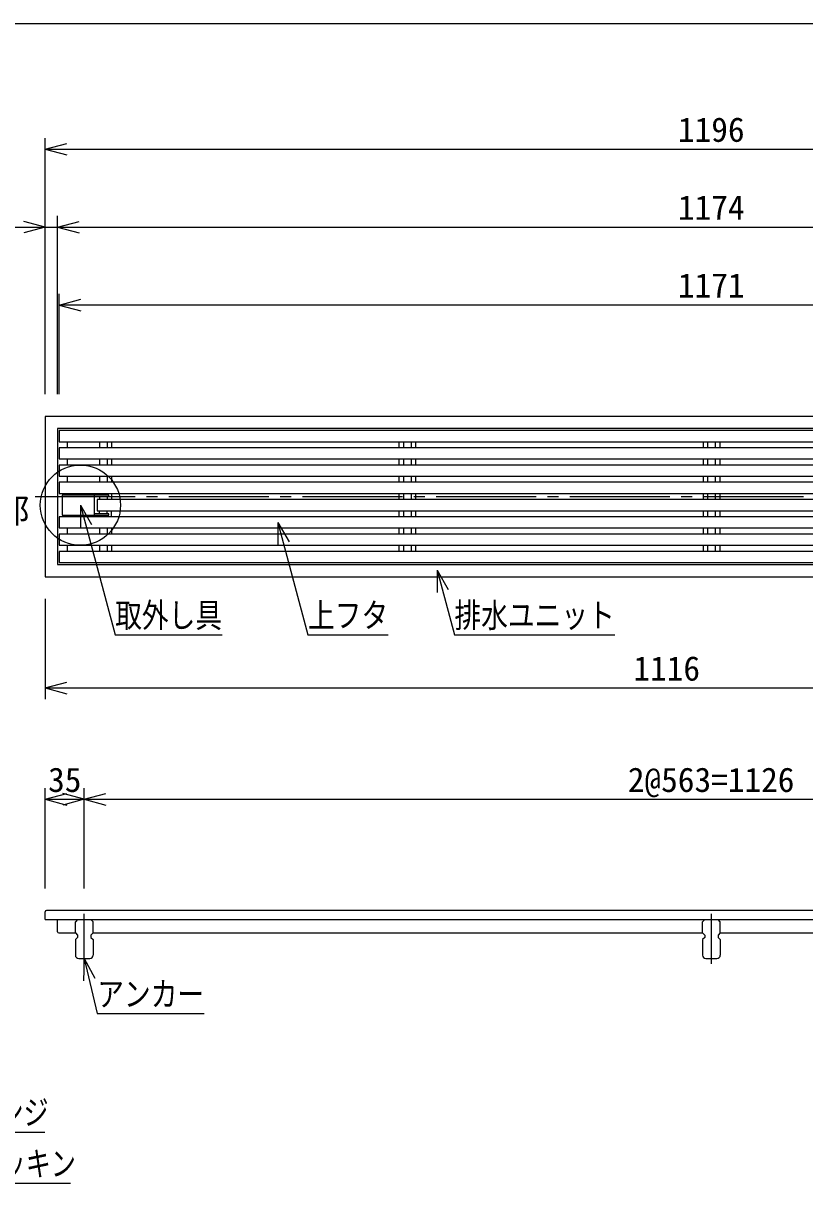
# Model space of a CAD drawing. Units: millimetres, scale not verified. Extents: x -1365 to 1365, y -930 to 870.
# Drawn here: x -678 to 23, y -181 to 870 of the extents above; entities that cross this region are included whole.
import ezdxf
from ezdxf.enums import TextEntityAlignment as Align

# ---------------------------------------------------------------- set-up
doc = ezdxf.new("R2010")
doc.units = ezdxf.units.MM
doc.header["$LTSCALE"] = 10
doc.linetypes.add('CHAIN1', pattern=[8, 5, -1, 1, -1])
doc.linetypes.add('CHAIN2', pattern=[12, 9, -1, 1, -1])
for name, color, linetype in [('0-0_計極細', 2, 'Continuous'), ('0-1_計細線', 3, 'Continuous'), ('0-5_寸法線', 7, 'Continuous'), ('0-8_枠中線', 5, 'Continuous'), ('0-D_寸法1', 7, 'Continuous')]:
    doc.layers.add(name, color=color, linetype=linetype)
doc.styles.add('ＭＳ ゴシック', font='')
doc.styles.get('ＭＳ ゴシック').set_extended_font_data('MS Gothic')

msp = doc.modelspace()

# ---------------------------------------------------------------- linework, layer by layer
at = {"layer": '0-0_計極細'}
for p, q in [((-638.89, 494.27), (-638.89, 488.77)), ((-609.84, 494.27), (-609.84, 488.77)), ((-602.94, 494.27), (-602.94, 488.77)), ((-598.89, 494.27), (-598.89, 488.77)), ((-340.89, 494.27), (-340.89, 488.77)), ((-336.84, 494.27), (-336.84, 488.77)), ((-329.94, 494.27), (-329.94, 488.77)), ((-325.89, 494.27), (-325.89, 488.77)), ((-67.89, 494.27), (-67.89, 488.77)), ((-63.84, 494.27), (-63.84, 488.77)), ((-56.94, 494.27), (-56.94, 488.77)), ((-52.89, 494.27), (-52.89, 488.77)), ((-638.89, 478.77), (-638.89, 473.27)), ((-609.84, 478.77), (-609.84, 473.27)), ((-602.94, 478.77), (-602.94, 473.27)), ((-598.89, 478.77), (-598.89, 473.27)), ((-340.89, 478.77), (-340.89, 473.27)), ((-336.84, 478.77), (-336.84, 473.27)), ((-329.94, 478.77), (-329.94, 473.27)), ((-325.89, 478.77), (-325.89, 473.27)), ((-67.89, 478.77), (-67.89, 473.27)), ((-63.84, 478.77), (-63.84, 473.27)), ((-56.94, 478.77), (-56.94, 473.27)), ((-52.89, 478.77), (-52.89, 473.27)), ((-638.89, 463.27), (-638.89, 457.77)), ((-609.84, 463.27), (-609.84, 457.77)), ((-602.94, 463.27), (-602.94, 457.77)), ((-598.89, 463.27), (-598.89, 457.77)), ((-340.89, 463.27), (-340.89, 457.77)), ((-336.84, 463.27), (-336.84, 457.77)), ((-329.94, 463.27), (-329.94, 457.77)), ((-325.89, 463.27), (-325.89, 457.77)), ((-67.89, 463.27), (-67.89, 457.77)), ((-63.84, 463.27), (-63.84, 457.77)), ((-56.94, 463.27), (-56.94, 457.77)), ((-52.89, 463.27), (-52.89, 457.77)), ((-642.39, 447.17), (-633.39, 447.17)), ((-642.39, 447.17), (-642.39, 446.17)), ((-638.89, 447.77), (-638.89, 447.17)), ((-633.39, 447.17), (-633.39, 446.17)), ((-609.84, 447.77), (-609.84, 446.17)), ((-609.84, 445.17), (-609.84, 442.27)), ((-602.94, 447.77), (-602.94, 446.17)), ((-602.94, 445.17), (-602.94, 442.27)), ((-598.89, 447.77), (-598.89, 442.27)), ((-340.89, 447.77), (-340.89, 442.27)), ((-336.84, 447.77), (-336.84, 442.27)), ((-329.94, 447.77), (-329.94, 442.27)), ((-325.89, 447.77), (-325.89, 442.27)), ((-67.89, 447.77), (-67.89, 442.27)), ((-63.84, 447.77), (-63.84, 442.27)), ((-56.94, 447.77), (-56.94, 442.27)), ((-52.89, 447.77), (-52.89, 442.27)), ((-609.84, 429.37), (-609.84, 432.27)), ((-602.94, 429.37), (-602.94, 432.27)), ((-598.89, 426.77), (-598.89, 432.27)), ((-340.89, 432.27), (-340.89, 426.77)), ((-336.84, 432.27), (-336.84, 426.77)), ((-329.94, 432.27), (-329.94, 426.77)), ((-325.89, 432.27), (-325.89, 426.77)), ((-67.89, 432.27), (-67.89, 426.77)), ((-63.84, 432.27), (-63.84, 426.77)), ((-56.94, 432.27), (-56.94, 426.77)), ((-52.89, 432.27), (-52.89, 426.77)), ((-642.39, 427.37), (-642.39, 428.37)), ((-642.39, 427.37), (-633.39, 427.37)), ((-638.89, 427.37), (-638.89, 426.77)), ((-633.39, 427.37), (-633.39, 428.37)), ((-609.84, 426.77), (-609.84, 428.37)), ((-602.94, 426.77), (-602.94, 428.37)), ((-638.89, 416.77), (-638.89, 411.27)), ((-609.84, 416.77), (-609.84, 411.27)), ((-602.94, 416.77), (-602.94, 411.27)), ((-598.89, 416.77), (-598.89, 411.27)), ((-340.89, 416.77), (-340.89, 411.27)), ((-336.84, 416.77), (-336.84, 411.27)), ((-329.94, 416.77), (-329.94, 411.27)), ((-325.89, 416.77), (-325.89, 411.27)), ((-67.89, 416.77), (-67.89, 411.27)), ((-63.84, 416.77), (-63.84, 411.27)), ((-56.94, 416.77), (-56.94, 411.27)), ((-52.89, 416.77), (-52.89, 411.27)), ((-638.89, 401.27), (-638.89, 395.77)), ((-609.84, 401.27), (-609.84, 395.77)), ((-602.94, 401.27), (-602.94, 395.77)), ((-598.89, 401.27), (-598.89, 395.77)), ((-340.89, 401.27), (-340.89, 395.77)), ((-336.84, 401.27), (-336.84, 395.77)), ((-329.94, 401.27), (-329.94, 395.77)), ((-325.89, 401.27), (-325.89, 395.77)), ((-67.89, 401.27), (-67.89, 395.77)), ((-63.84, 401.27), (-63.84, 395.77)), ((-56.94, 401.27), (-56.94, 395.77)), ((-52.89, 401.27), (-52.89, 395.77))]:
    msp.add_line(p, q, dxfattribs=at)
at = {"layer": '0-0_計極細', "linetype": 'CHAIN2'}
msp.add_line((-667.57, 445.02), (547.46, 445.02), dxfattribs=at)
at = {"layer": '0-0_計極細', "linetype": 'CHAIN1'}
for p, q in [((-623.39, 25.23), (-623.39, 70.28)), ((-60.39, 25.23), (-60.39, 70.28))]:
    msp.add_line(p, q, dxfattribs=at)
at = {"layer": '0-1_計細線'}
for p, q in [((376.29, 504.27), (-645.89, 504.27)), ((-645.89, 488.77), (-645.89, 478.77)), ((383.45, 488.77), (-645.89, 488.77)), ((-645.89, 478.77), (385.29, 478.77)), ((-645.89, 473.27), (-645.89, 463.27)), ((385.49, 473.27), (-645.89, 473.27)), ((-645.89, 463.27), (384.42, 463.27)), ((-645.89, 457.77), (-645.89, 447.77)), ((383.01, 457.77), (-645.89, 457.77)), ((-645.89, 447.77), (378.73, 447.77)), ((-601.39, 446.17), (-643.39, 446.17)), ((-643.39, 446.17), (-643.39, 428.37)), ((-614.19, 428.37), (-614.19, 446.17)), ((-614.19, 445.17), (-601.39, 445.17)), ((-611.89, 442.27), (-611.89, 432.27)), ((375.48, 442.27), (-611.89, 442.27)), ((-601.39, 445.17), (-601.39, 446.17)), ((-611.89, 432.27), (371.2, 432.27)), ((369.79, 426.77), (-645.89, 426.77)), ((-643.39, 428.37), (-601.39, 428.37)), ((-601.39, 429.37), (-614.19, 429.37)), ((-601.39, 428.37), (-601.39, 429.37)), ((368.92, 411.27), (-645.89, 411.27)), ((-645.89, 395.77), (-645.89, 385.77)), ((372.63, 395.77), (-645.89, 395.77)), ((-645.89, 385.77), (377.92, 385.77)), ((-658.39, 65.02), (-658.39, 72.02)), ((-658.39, 65.02), (457.61, 65.02)), ((-647.39, 54.02), (-647.39, 65.02)), ((-629.39, 65.01), (-631.39, 63.01)), ((-629.39, 65.01), (-617.39, 65.01)), ((-615.39, 63.01), (-617.39, 65.01)), ((-66.39, 65.01), (-68.39, 63.01)), ((-66.39, 65.01), (-54.39, 65.01)), ((-52.39, 63.01), (-54.39, 65.01)), ((-646.39, 53.02), (-631.39, 53.02)), ((-631.39, 53.01), (-631.39, 63.01)), ((-631.39, 53.01), (-629.39, 51.01)), ((-615.39, 53.01), (-617.39, 51.01)), ((-615.39, 53.01), (-615.39, 63.01)), ((-615.39, 53.02), (-68.39, 53.02)), ((-68.39, 53.01), (-68.39, 63.01)), ((-68.39, 53.01), (-66.39, 51.01)), ((-52.39, 53.01), (-54.39, 51.01)), ((-52.39, 53.01), (-52.39, 63.01)), ((-52.39, 53.02), (457.61, 53.02)), ((-629.39, 49.01), (-631.39, 47.01)), ((-631.39, 47.01), (-631.39, 33.01)), ((-629.39, 51.01), (-629.39, 49.01)), ((-617.39, 51.01), (-617.39, 49.01)), ((-617.39, 49.01), (-615.39, 47.01)), ((-615.39, 47.01), (-615.39, 33.01)), ((-66.39, 49.01), (-68.39, 47.01)), ((-68.39, 47.01), (-68.39, 33.01)), ((-66.39, 51.01), (-66.39, 49.01)), ((-54.39, 51.01), (-54.39, 49.01)), ((-54.39, 49.01), (-52.39, 47.01)), ((-52.39, 47.01), (-52.39, 33.01)), ((-628.39, 30.01), (-618.39, 30.01)), ((-65.39, 30.01), (-55.39, 30.01))]:
    msp.add_line(p, q, dxfattribs=at)
for points in [[(-658.39, 517.02), (-658.39, 373.02), (537.61, 373.02), (537.61, 517.02)], [(-647.39, 506.02), (-647.39, 384.02), (526.61, 384.02), (526.61, 506.02)]]:
    msp.add_lwpolyline(points, close=True, dxfattribs=at)
for points in [[(-645.89, 504.27), (-645.89, 494.27), (381.58, 494.27)], [(-645.89, 426.77), (-645.89, 416.77), (368.72, 416.77)], [(-645.89, 411.27), (-645.89, 401.27), (370.76, 401.27)], [(536.61, 73.02), (527.61, 73.02), (-657.39, 73.02)]]:
    msp.add_lwpolyline(points, dxfattribs=at)
for centre, radius, start, end in [((-657.39, 72.02), 1, 90, 180), ((-646.39, 54.02), 1, 180, 270), ((-628.39, 33.01), 3, 180, 270), ((-618.39, 33.01), 3, 270, 360), ((-65.39, 33.01), 3, 180, 270), ((-55.39, 33.01), 3, 270, 360)]:
    msp.add_arc(centre, radius, start, end, dxfattribs=at)
at = {"layer": '0-5_寸法線'}
for p, q in [((-658.39, 537.02), (-658.39, 767.02)), ((-658.39, 757.02), (-639.08, 762.2)), ((-658.39, 757.02), (-639.08, 751.84)), ((-658.39, 757.02), (537.61, 757.02)), ((-658.39, 537.02), (-658.39, 697.02)), ((-647.39, 537.02), (-647.39, 697.02)), ((-716.58, 687.02), (-647.39, 687.02)), ((-658.39, 687.02), (-677.71, 692.2)), ((-658.39, 687.02), (-677.71, 681.84)), ((-647.39, 687.02), (-628.08, 692.2)), ((-647.39, 687.02), (-628.08, 681.84)), ((-647.39, 687.02), (526.61, 687.02)), ((-645.89, 537.02), (-645.89, 627.02)), ((-645.89, 617.02), (-626.58, 622.2)), ((-645.89, 617.02), (-626.58, 611.84)), ((525.11, 617.02), (-645.89, 617.02)), ((-626.89, 437.27), (-616.89, 419.95)), ((-626.89, 437.27), (-626.89, 417.27)), ((-449.6, 421.75), (-439.6, 404.43)), ((-449.6, 421.75), (-449.6, 401.75)), ((-306.6, 378.75), (-296.6, 361.43)), ((-306.6, 378.75), (-306.6, 358.75)), ((-658.39, 353.02), (-658.39, 263.02)), ((-658.39, 273.02), (-639.08, 278.2)), ((-658.39, 273.02), (-639.08, 267.84)), ((-658.39, 273.02), (457.61, 273.02)), ((-658.39, 93.02), (-658.39, 183.02)), ((-623.39, 93.02), (-623.39, 183.02)), ((-658.39, 173.02), (-639.08, 178.2)), ((-658.39, 173.02), (-639.08, 167.84)), ((-658.39, 173.02), (-623.39, 173.02)), ((-623.39, 173.02), (-642.71, 178.2)), ((-623.39, 173.02), (-642.71, 167.84)), ((-623.39, 173.02), (-604.08, 178.2)), ((-623.39, 173.02), (-604.08, 167.84)), ((-623.39, 173.02), (502.61, 173.02)), ((-623.39, 30.01), (-624, 10.02)), ((-623.39, 30.01), (-613.92, 12.39))]:
    msp.add_line(p, q, dxfattribs=at)
for points in [[(-626.89, 437.27), (-595.68, 320.78), (-499.68, 320.78)], [(-449.6, 421.75), (-422.55, 320.78), (-350.55, 320.78)], [(-306.6, 378.75), (-291.06, 320.78), (-147.06, 320.78)], [(-623.39, 30.01), (-611.75, -19.42), (-515.75, -19.42)]]:
    msp.add_lwpolyline(points, dxfattribs=at)
msp.add_circle((-626.89, 437.27), 36, dxfattribs=at)
at = {"layer": '0-8_枠中線'}
msp.add_lwpolyline([(-1365, -930), (-1365, 870), (1365, 870), (1365, -930)], close=True, dxfattribs=at)
at = {"layer": '0-D_寸法1'}
for points in [[(-939.27, -27.41), (-855.88, -171.85), (-635.88, -171.85)], [(-854.57, -53.69), (-812.92, -125.82), (-658.92, -125.82)]]:
    msp.add_lwpolyline(points, dxfattribs=at)

# ---------------------------------------------------------------- texts
at = {"layer": '0-5_寸法線', "style": 'ＭＳ ゴシック'}
for s, p in [('1196', (-90.39, 757.02)), ('1174', (-90.39, 687.02)), ('1171', (-90.39, 617.02)), ('Ａ部', (-732.68, 414.75)), ('1116', (-130.39, 273.02)), ('35', (-655.89, 173.02)), ('2@563=1126', (-135.39, 173.02))]:
    msp.add_text(s, height=21.99, dxfattribs=at).set_placement(p, align=Align.BOTTOM_LEFT)
at = {"layer": '0-5_寸法線', "style": 'ＭＳ ゴシック', "width": 0.8}
for s, p in [('取外し具', (-595.68, 320.78)), ('上フタ', (-422.55, 320.78)), ('排水ユニット', (-291.06, 320.78)), ('アンカー', (-611.75, -19.42))]:
    msp.add_text(s, height=21.99, dxfattribs=at).set_placement(p, align=Align.BOTTOM_LEFT)
at = {"layer": '0-D_寸法1', "style": 'ＭＳ ゴシック', "width": 0.75}
for s, p in [('ロックフランジ', (-812.92, -125.82)), ('防臭インナーパッキン', (-855.88, -171.85))]:
    msp.add_text(s, height=21.99, dxfattribs=at).set_placement(p, align=Align.BOTTOM_LEFT)

doc.saveas('drawing.dxf')
